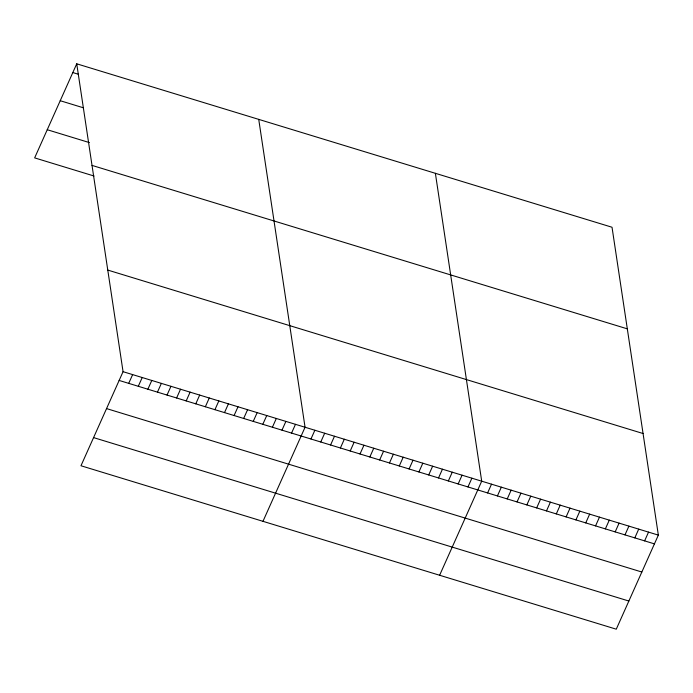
<?xml version="1.0" encoding="UTF-8"?>
<svg xmlns="http://www.w3.org/2000/svg" width="693" height="693" viewBox="0 0 693 693"><rect width="100%" height="100%" fill="white"/><g stroke="black" fill="none" stroke-linecap="round" stroke-linejoin="round"><path stroke-width="1.04" d="M76.732 63.808L123.059 371.682L80.977 465.757L616.268 629.192L658.35 535.117L612.023 227.243L76.732 63.808L34.65 157.883L94.04 176.013M128.716 383.359L132.632 374.61M138.297 386.287L142.212 377.529M147.878 389.215L151.793 380.457M157.458 392.134L161.374 383.385M167.039 395.062L170.954 386.304M176.611 397.981L180.526 389.232M186.192 400.909L190.107 392.151M195.772 403.837L199.688 395.079M205.353 406.756L209.269 398.007M214.925 409.684L218.849 400.926M224.506 412.612L228.421 403.854M234.087 415.531L238.002 406.782M243.667 418.459L247.583 409.702M253.248 421.379L257.164 412.63M262.82 424.307L266.744 415.549M272.401 427.234L276.316 418.477M281.982 430.154L285.897 421.405M291.562 433.082L295.478 424.324M262.976 521.327L305.059 427.252L258.732 119.378M310.958 438.998L314.873 430.249M320.764 441.995L324.679 433.246M330.578 444.993L334.494 436.243M340.393 447.99L344.308 439.241M350.208 450.987L354.123 442.238M360.022 453.984L363.938 445.227M369.837 456.982L373.752 448.224M379.651 459.979L383.567 451.221M389.466 462.976L393.381 454.218M399.281 465.973L403.196 457.215M409.095 468.962L413.011 460.213M418.901 471.959L422.817 463.21M428.716 474.956L432.631 466.207M438.53 477.953L442.446 469.204M448.345 480.951L452.26 472.202M458.16 483.948L462.075 475.19M467.974 486.945L471.89 478.187M439.622 575.259L481.704 481.185L435.377 173.311M487.603 492.94L491.519 484.182M497.418 495.937L501.334 487.179M507.224 498.934L511.148 490.176M517.039 501.923L520.954 493.173M526.853 504.92L530.769 496.171M536.668 507.917L540.583 499.168M546.482 510.914L550.398 502.165M556.297 513.911L560.213 505.154M566.112 516.909L570.027 508.151M575.926 519.906L579.842 511.148M585.741 522.903L589.656 514.145M595.556 525.9L599.471 517.143M605.361 528.898L609.286 520.14M615.176 531.886L619.092 523.137M624.991 534.883L628.906 526.134M634.805 537.881L638.721 529.131M644.62 540.878L648.535 532.129M72.817 72.557L78.56 74.316M60.222 100.71L83.212 107.736M47.245 129.721L89.388 142.593M92.022 165.402L627.312 328.846M107.77 270.079L643.061 433.523M123.059 371.682L658.35 535.117M119.144 380.44L654.435 543.875M106.549 408.593L641.839 572.028M93.572 437.604L628.863 601.039"/></g></svg>
